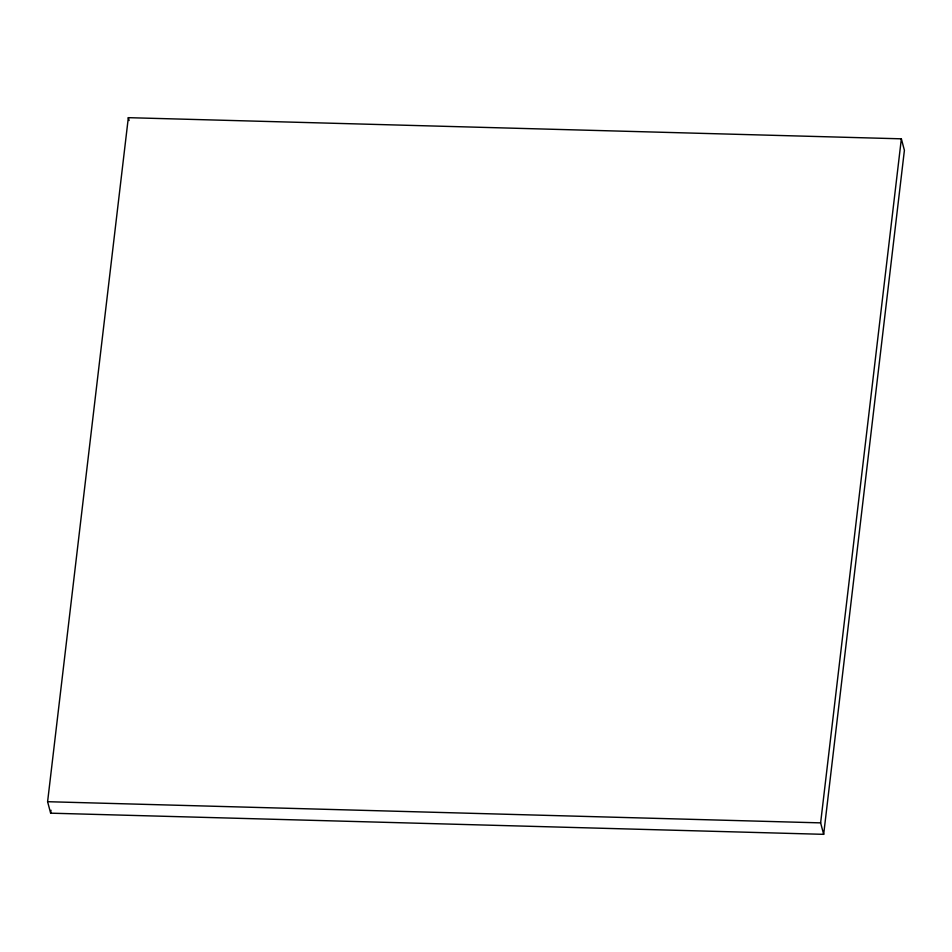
<?xml version="1.0" encoding="UTF-8"?>
<svg xmlns="http://www.w3.org/2000/svg" width="952" height="952" viewBox="0 0 952 952"><rect width="100%" height="100%" fill="white"/><g stroke="black" fill="none" stroke-linecap="round" stroke-linejoin="round"><path stroke-width="1.43" d="M47.6 801.703L128.33 117.667L901.354 138.825L904.4 150.297L823.67 834.333L50.646 813.175L47.6 801.703L820.624 822.873L823.67 834.333M50.646 813.175L51.003 810.223M820.624 822.873L901.354 138.825M128.33 117.667L129.091 120.535"/></g></svg>
